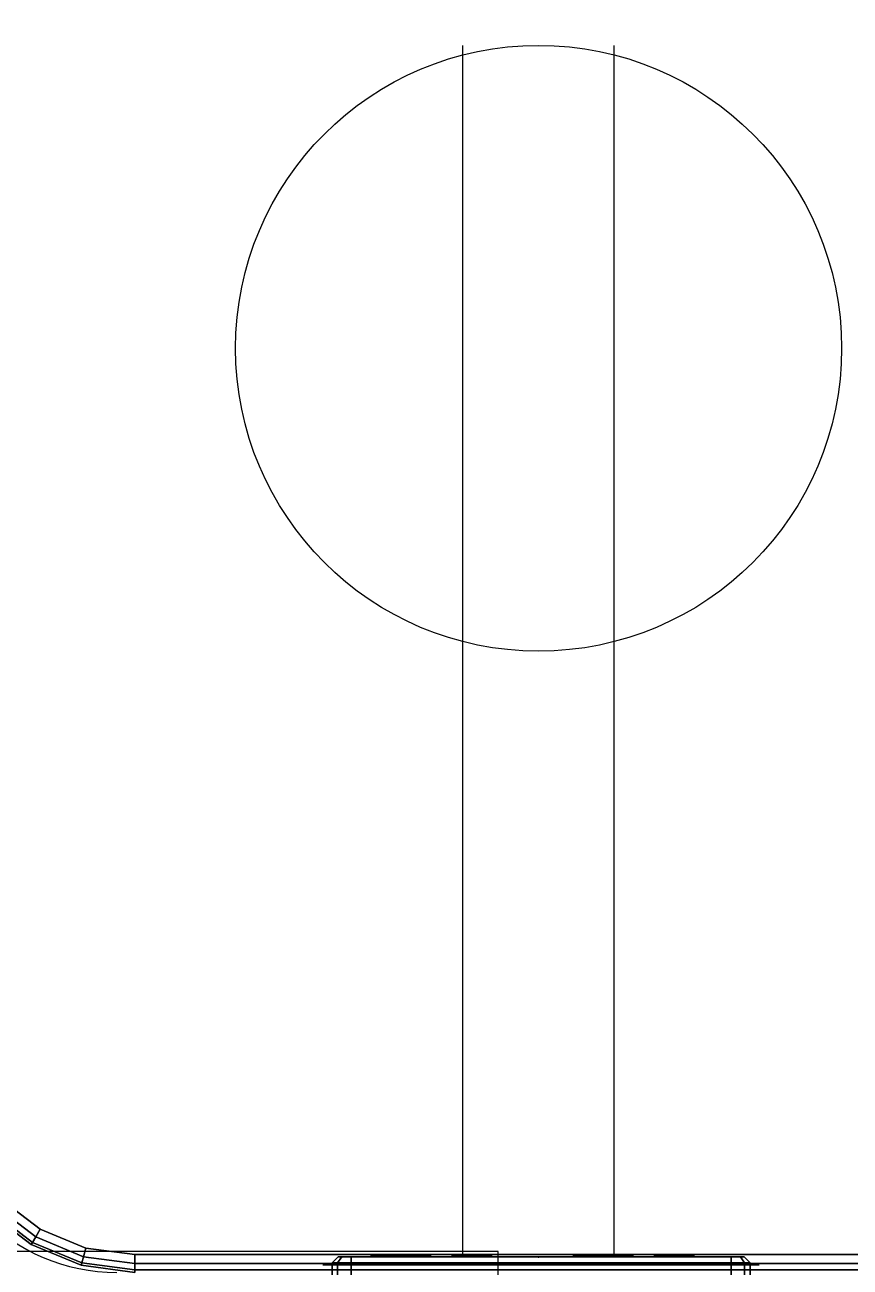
# Model space of a CAD drawing. Extents: x -170 to 1783, y -20 to 1205.
# Drawn here: x 23.27 to 28.72, y 980.45 to 988.65 of the extents above; entities that cross this region are included whole.
import ezdxf

# ---------------------------------------------------------------- set-up
doc = ezdxf.new("R2010")
doc.units = 0
doc.header["$LTSCALE"] = 96
doc.header["$MEASUREMENT"] = 0
for name, color, linetype in [('A-FURN-3-PANEL-KNOCK', 7, 'Continuous'), ('A-FURN-3-POWER-RECP-BLACK', 7, 'Continuous'), ('A-FURN-3-POWER-RECP-GREY', 7, 'Continuous'), ('A-FURN-3-WKSF-TOP', 7, 'Continuous'), ('A-FURN-3-WKSF-TRIM', 7, 'Continuous'), ('A-FURN-P-WKSF', 7, 'Continuous'), ('MAIN_ELECTRICAL', 7, 'Continuous'), ('MAIN_PANEL', 7, 'Continuous'), ('MAIN_WKSURF', 7, 'Continuous'), ('SM', 7, 'Continuous')]:
    doc.layers.add(name, color=color, linetype=linetype)

# ---------------------------------------------------------------- blocks, each defined once
blk = doc.blocks.new('EC-EFP-456')
at = {"layer": 'A-FURN-3-PANEL-KNOCK', "color": 30, "linetype": 'Continuous'}
for points, invisible_edges in [([(42.51, -0.05, 3.5405), (45.39, -0.05, 3.5405), (45.39, -0.05, 0.9405), (42.51, -0.05, 0.9405)], 5), ([(42.51, -0.05, 0.9405), (45.39, -0.05, 0.9405), (45.3712, -0.05, 0.8705), (42.5288, -0.05, 0.8705)], 5), ([(45.39, -0.05, 3.5405), (42.51, -0.05, 3.5405), (42.5288, -0.05, 3.6105), (45.3712, -0.05, 3.6105)], 5), ([(45.3712, -0.05, 3.6105), (42.5288, -0.05, 3.6105), (42.58, -0.05, 3.6617), (45.32, -0.05, 3.6617)], 5), ([(42.5288, -0.05, 0.8705), (45.3712, -0.05, 0.8705), (45.32, -0.05, 0.8192), (42.58, -0.05, 0.8192)], 5), ([(42.58, -0.05, 0.8192), (45.32, -0.05, 0.8192), (45.25, -0.05, 0.8005), (42.65, -0.05, 0.8005)], 1), ([(45.32, -0.05, 3.6617), (42.58, -0.05, 3.6617), (42.65, -0.05, 3.6805), (45.25, -0.05, 3.6805)], 1)]:
    blk.add_3dface(points, dxfattribs=dict(at, invisible_edges=invisible_edges))
blk = doc.blocks.new('EC-WYC-46-2424-T')
at = {"layer": 'A-FURN-3-WKSF-TOP', "color": 60, "linetype": 'Continuous'}
for points, invisible_edges in [([(46.632, -0.118, 27.75), (13.78, -23.882, 27.75), (15.1294, -23.9704, 27.75), (16.4557, -24.2343, 27.75)], 9), ([(46.632, -0.118, 27.75), (28.0666, -0.118, 27.75), (27.8228, -0.142, 27.75), (13.78, -23.882, 27.75)], 12), ([(46.632, -0.118, 29), (13.78, -23.882, 29), (27.8228, -0.142, 29), (28.0666, -0.118, 29)], 3), ([(46.632, -0.118, 29), (16.4557, -24.2343, 29), (15.1294, -23.9704, 29), (13.78, -23.882, 29)], 9), ([(18.949, -25.267, 27.75), (46.632, -0.118, 27.75), (16.4557, -24.2343, 27.75), (17.7362, -24.6689, 27.75)], 3), ([(18.949, -25.267, 29), (17.7362, -24.6689, 29), (16.4557, -24.2343, 29), (46.632, -0.118, 29)], 12), ([(46.632, -0.118, 27.75), (18.949, -25.267, 27.75), (20.0734, -26.0183, 27.75), (21.0901, -26.9099, 27.75)], 9), ([(46.632, -0.118, 29), (21.0901, -26.9099, 29), (20.0734, -26.0183, 29), (18.949, -25.267, 29)], 9), ([(21.0901, -26.9099, 27.75), (47.257, -0.2855, 27.75), (46.9555, -0.1606, 27.75), (46.632, -0.118, 27.75)], 9), ([(21.0901, -26.9099, 29), (46.632, -0.118, 29), (46.9555, -0.1606, 29), (47.257, -0.2855, 29)], 9), ([(47.257, -0.2855, 27.75), (21.0901, -26.9099, 27.75), (47.7145, -0.743, 27.75), (47.5159, -0.4841, 27.75)], 3), ([(47.257, -0.2855, 29), (47.5159, -0.4841, 29), (47.7145, -0.743, 29), (21.0901, -26.9099, 29)], 12), ([(21.0901, -26.9099, 27.75), (47.882, -1.368, 27.75), (47.8394, -1.0445, 27.75), (47.7145, -0.743, 27.75)], 9), ([(21.0901, -26.9099, 29), (47.7145, -0.743, 29), (47.8394, -1.0445, 29), (47.882, -1.368, 29)], 9), ([(47.882, -1.368, 27.75), (21.0901, -26.9099, 27.75), (21.9817, -27.9266, 27.75), (22.733, -29.051, 27.75)], 9), ([(47.882, -1.368, 29), (22.733, -29.051, 29), (21.9817, -27.9266, 29), (21.0901, -26.9099, 29)], 9), ([(22.733, -29.051, 27.75), (23.3311, -30.2638, 27.75), (23.7657, -31.5443, 27.75), (47.882, -1.368, 27.75)], 12), ([(22.733, -29.051, 29), (47.882, -1.368, 29), (23.7657, -31.5443, 29), (23.3311, -30.2638, 29)], 3), ([(47.882, -1.368, 27.75), (23.7657, -31.5443, 27.75), (24.0296, -32.8706, 27.75), (24.118, -34.22, 27.75)], 9), ([(47.882, -1.368, 29), (24.118, -34.22, 29), (24.0296, -32.8706, 29), (23.7657, -31.5443, 29)], 9), ([(47.882, -1.368, 27.75), (24.118, -34.22, 27.75), (47.858, -20.2252, 27.75), (47.882, -19.9814, 27.75)], 3), ([(47.882, -1.368, 29), (47.882, -19.9814, 29), (47.858, -20.2252, 29), (24.118, -34.22, 29)], 12)]:
    blk.add_3dface(points, dxfattribs=dict(at, invisible_edges=invisible_edges))
at = {"layer": 'A-FURN-3-WKSF-TRIM', "color": 40, "linetype": 'Continuous'}
for points in [[(46.632, -0.0158, 28.941), (46.632, 0, 28.882), (46.9861, -0.0466, 28.882), (46.982, -0.0619, 28.941)], [(46.632, 0, 28.882), (46.632, 0, 27.868), (46.9861, -0.0466, 27.868), (46.9861, -0.0466, 28.882)], [(46.632, 0, 27.868), (46.632, -0.0158, 27.809), (46.982, -0.0619, 27.809), (46.9861, -0.0466, 27.868)], [(28.0666, -0.0158, 27.809), (28.0666, -0.059, 27.7658), (46.632, -0.059, 27.7658), (46.632, -0.0158, 27.809)], [(28.0666, -0.059, 28.9842), (28.0666, -0.0158, 28.941), (46.632, -0.0158, 28.941), (46.632, -0.059, 28.9842)], [(28.0666, -0.059, 27.7658), (28.0666, -0.118, 27.75), (46.632, -0.118, 27.75), (46.632, -0.059, 27.7658)], [(28.0666, -0.118, 29), (28.0666, -0.059, 28.9842), (46.632, -0.059, 28.9842), (46.632, -0.118, 29)], [(46.632, -0.059, 28.9842), (46.632, -0.0158, 28.941), (46.982, -0.0619, 28.941), (46.9708, -0.1036, 28.9842)], [(46.632, -0.0158, 27.809), (46.632, -0.059, 27.7658), (46.9708, -0.1036, 27.7658), (46.982, -0.0619, 27.809)], [(46.632, -0.118, 29), (46.632, -0.059, 28.9842), (46.9708, -0.1036, 28.9842), (46.9555, -0.1606, 29)], [(46.632, -0.059, 27.7658), (46.632, -0.118, 27.75), (46.9555, -0.1606, 27.75), (46.9708, -0.1036, 27.7658)], [(46.9708, -0.1036, 28.9842), (46.982, -0.0619, 28.941), (47.3081, -0.197, 28.941), (47.2865, -0.2344, 28.9842)], [(46.982, -0.0619, 27.809), (46.9708, -0.1036, 27.7658), (47.2865, -0.2344, 27.7658), (47.3081, -0.197, 27.809)], [(46.982, -0.0619, 28.941), (46.9861, -0.0466, 28.882), (47.316, -0.1833, 28.882), (47.3081, -0.197, 28.941)], [(46.9861, -0.0466, 27.868), (46.982, -0.0619, 27.809), (47.3081, -0.197, 27.809), (47.316, -0.1833, 27.868)], [(46.9861, -0.0466, 28.882), (46.9861, -0.0466, 27.868), (47.316, -0.1833, 27.868), (47.316, -0.1833, 28.882)], [(46.9555, -0.1606, 29), (46.9708, -0.1036, 28.9842), (47.2865, -0.2344, 28.9842), (47.257, -0.2855, 29)], [(46.9708, -0.1036, 27.7658), (46.9555, -0.1606, 27.75), (47.257, -0.2855, 27.75), (47.2865, -0.2344, 27.7658)], [(47.257, -0.2855, 29), (47.2865, -0.2344, 28.9842), (47.5576, -0.4424, 28.9842), (47.5159, -0.4841, 29)], [(47.2865, -0.2344, 27.7658), (47.257, -0.2855, 27.75), (47.5159, -0.4841, 27.75), (47.5576, -0.4424, 27.7658)], [(47.2865, -0.2344, 28.9842), (47.3081, -0.197, 28.941), (47.5881, -0.4119, 28.941), (47.5576, -0.4424, 28.9842)], [(47.3081, -0.197, 27.809), (47.2865, -0.2344, 27.7658), (47.5576, -0.4424, 27.7658), (47.5881, -0.4119, 27.809)], [(47.3081, -0.197, 28.941), (47.316, -0.1833, 28.882), (47.5993, -0.4007, 28.882), (47.5881, -0.4119, 28.941)], [(47.316, -0.1833, 27.868), (47.3081, -0.197, 27.809), (47.5881, -0.4119, 27.809), (47.5993, -0.4007, 27.868)], [(47.316, -0.1833, 28.882), (47.316, -0.1833, 27.868), (47.5993, -0.4007, 27.868), (47.5993, -0.4007, 28.882)]]:
    blk.add_3dface(points, dxfattribs=at)
at = {"layer": 'A-FURN-P-WKSF', "color": 7, "linetype": 'Continuous'}
blk.add_arc((46.75, -1.25), 1.25, 0, 90, dxfattribs=at)
blk = doc.blocks.new('EC-PRD-3-1')
at = {"layer": 'A-FURN-3-POWER-RECP-BLACK', "color": 20, "linetype": 'Continuous'}
for points, invisible_edges in [([(-1.0121, -0.1122, 2.4905), (-0.8779, -0.1122, 2.6247), (-0.8265, -0.1122, 2.6145)], 13), ([(-1.0121, -0.1122, 2.4905), (-0.8265, -0.1122, 2.6145), (-0.7829, -0.1122, 2.5854)], 13), ([(-1.0121, -0.1122, 2.4905), (-0.7829, -0.1122, 2.5854), (-0.7538, -0.1122, 2.5418)], 13), ([(-1.0121, -0.1122, 2.4905), (-0.7538, -0.1122, 2.5418), (-0.7436, -0.1122, 2.4905)], 13), ([(-1.0121, -0.1122, 2.4905), (-0.7436, -0.1122, 2.4905), (-0.7538, -0.1122, 2.4391)], 13), ([(-1.0121, -0.1122, 2.4905), (-0.7538, -0.1122, 2.4391), (-0.7829, -0.1122, 2.3955)], 13), ([(-1.0121, -0.1122, 2.4905), (-0.7829, -0.1122, 2.3955), (-0.8265, -0.1122, 2.3664)], 13), ([(-1.0121, -0.1122, 2.4905), (-0.8265, -0.1122, 2.3664), (-0.8779, -0.1122, 2.3562)], 13), ([(-1.0121, -0.1122, 2.6247), (-0.8779, -0.1122, 2.6247), (-1.0121, -0.1122, 2.4905)], 2), ([(-0.8779, -0.1122, 2.3562), (-1.0121, -0.1122, 2.3562), (-1.0121, -0.1122, 2.4905)], 12), ([(0.3236, -0.1122, 2.4905), (0.4578, -0.1122, 2.6247), (0.5092, -0.1122, 2.6145)], 13), ([(0.3236, -0.1122, 2.4905), (0.5092, -0.1122, 2.6145), (0.5528, -0.1122, 2.5854)], 13), ([(0.3236, -0.1122, 2.4905), (0.5528, -0.1122, 2.5854), (0.5819, -0.1122, 2.5418)], 13), ([(0.3236, -0.1122, 2.4905), (0.5819, -0.1122, 2.5418), (0.5921, -0.1122, 2.4905)], 13), ([(0.3236, -0.1122, 2.4905), (0.5921, -0.1122, 2.4905), (0.5819, -0.1122, 2.4391)], 13), ([(0.3236, -0.1122, 2.4905), (0.5819, -0.1122, 2.4391), (0.5528, -0.1122, 2.3955)], 13), ([(0.3236, -0.1122, 2.4905), (0.5528, -0.1122, 2.3955), (0.5092, -0.1122, 2.3664)], 13), ([(0.3236, -0.1122, 2.4905), (0.5092, -0.1122, 2.3664), (0.4578, -0.1122, 2.3562)], 13), ([(0.3236, -0.1122, 2.6247), (0.4578, -0.1122, 2.6247), (0.3236, -0.1122, 2.4905)], 2), ([(0.4578, -0.1122, 2.3562), (0.3236, -0.1122, 2.3562), (0.3236, -0.1122, 2.4905)], 12)]:
    blk.add_3dface(points, dxfattribs=dict(at, invisible_edges=invisible_edges))
for points in [[(-0.6099, -0.1122, 2.668), (-0.6099, -0.1122, 2.813), (-0.2099, -0.1122, 2.813), (-0.2099, -0.1122, 2.668)], [(-0.5774, -0.1122, 2.168), (-0.5774, -0.1122, 2.313), (-0.2424, -0.1122, 2.313), (-0.2424, -0.1122, 2.168)], [(0.7258, -0.1122, 2.668), (0.7258, -0.1122, 2.813), (1.1258, -0.1122, 2.813), (1.1258, -0.1122, 2.668)], [(0.7583, -0.1122, 2.168), (0.7583, -0.1122, 2.313), (1.0933, -0.1122, 2.313), (1.0933, -0.1122, 2.168)]]:
    blk.add_3dface(points, dxfattribs=at)
at = {"layer": 'A-FURN-3-POWER-RECP-GREY', "color": 2, "linetype": 'Continuous'}
for points in [[(-1.38, -0.0625, 1.2358), (-1.38, 0.8565, 1.2358), (-1.38, 0.8565, 3.2451), (-1.38, -0.0625, 3.2451)], [(-1.38, 0.8565, 3.2451), (-1.3434, 0.8565, 3.3335), (-1.3434, -0.0625, 3.3335), (-1.38, -0.0625, 3.2451)], [(-1.38, -0.0625, 1.2358), (-1.3434, -0.0625, 1.1474), (-1.3434, 0.8565, 1.1474), (-1.38, 0.8565, 1.2358)], [(-1.3434, 0.8565, 3.3335), (-1.255, 0.8565, 3.3701), (-1.255, -0.0625, 3.3701), (-1.3434, -0.0625, 3.3335)], [(-1.3434, -0.0625, 1.1474), (-1.255, -0.0625, 1.1108), (-1.255, 0.8565, 1.1108), (-1.3434, 0.8565, 1.1474)], [(1.255, -0.0625, 3.3701), (-1.255, -0.0625, 3.3701), (-1.255, 0.8565, 3.3701), (1.255, 0.8565, 3.3701)], [(1.255, -0.0625, 1.1108), (1.255, 0.8565, 1.1108), (-1.255, 0.8565, 1.1108), (-1.255, -0.0625, 1.1108)], [(1.255, 0.8565, 3.3701), (1.3434, 0.8565, 3.3335), (1.3434, -0.0625, 3.3335), (1.255, -0.0625, 3.3701)], [(1.255, -0.0625, 1.1108), (1.3434, -0.0625, 1.1474), (1.3434, 0.8565, 1.1474), (1.255, 0.8565, 1.1108)], [(1.3434, 0.8565, 3.3335), (1.38, 0.8565, 3.2451), (1.38, -0.0625, 3.2451), (1.3434, -0.0625, 3.3335)], [(1.3434, -0.0625, 1.1474), (1.38, -0.0625, 1.2358), (1.38, 0.8565, 1.2358), (1.3434, 0.8565, 1.1474)], [(1.38, -0.0625, 1.2358), (1.38, -0.0625, 3.2451), (1.38, 0.8565, 3.2451), (1.38, 0.8565, 1.2358)], [(-1.38, -0.0625, 3.2451), (-1.34, -0.1025, 3.2451), (-1.34, -0.1025, 1.2358), (-1.38, -0.0625, 1.2358)], [(-1.38, -0.0625, 3.2451), (-1.3434, -0.0625, 3.3335), (-1.315, -0.1025, 3.3053), (-1.34, -0.1025, 3.2451)], [(-1.34, -0.1025, 1.2358), (-1.3151, -0.1025, 1.1757), (-1.3434, -0.0625, 1.1474), (-1.38, -0.0625, 1.2358)], [(-1.3434, -0.0625, 3.3335), (-1.255, -0.0625, 3.3701), (-1.255, -0.1025, 3.3301), (-1.315, -0.1025, 3.3053)], [(-1.3151, -0.1025, 1.1757), (-1.255, -0.1025, 1.1508), (-1.255, -0.0625, 1.1108), (-1.3434, -0.0625, 1.1474)], [(1.255, -0.0625, 3.3701), (1.255, -0.1025, 3.3301), (-1.255, -0.1025, 3.3301), (-1.255, -0.0625, 3.3701)], [(-1.255, -0.0625, 1.1108), (-1.255, -0.1025, 1.1508), (1.255, -0.1025, 1.1508), (1.255, -0.0625, 1.1108)], [(1.255, -0.0625, 3.3701), (1.3434, -0.0625, 3.3335), (1.315, -0.1025, 3.3053), (1.255, -0.1025, 3.3301)], [(1.255, -0.1025, 1.1508), (1.3151, -0.1025, 1.1757), (1.3434, -0.0625, 1.1474), (1.255, -0.0625, 1.1108)], [(1.3434, -0.0625, 3.3335), (1.38, -0.0625, 3.2451), (1.34, -0.1025, 3.2451), (1.315, -0.1025, 3.3053)], [(1.3151, -0.1025, 1.1757), (1.34, -0.1025, 1.2358), (1.38, -0.0625, 1.2358), (1.3434, -0.0625, 1.1474)], [(1.38, -0.0625, 3.2451), (1.38, -0.0625, 1.2358), (1.34, -0.1025, 1.2358), (1.34, -0.1025, 3.2451)]]:
    blk.add_3dface(points, dxfattribs=at)
for points, invisible_edges in [([(-1.3151, -0.1025, 1.1757), (-1.34, -0.1025, 1.2358), (-1.34, -0.1025, 3.2451), (-1.315, -0.1025, 3.3053)], 8), ([(-1.315, -0.1025, 3.3053), (-1.255, -0.1025, 3.3301), (-1.255, -0.1025, 1.1508), (-1.3151, -0.1025, 1.1757)], 10), ([(1.255, -0.1025, 3.3301), (1.255, -0.1025, 1.1508), (-1.255, -0.1025, 1.1508), (-1.255, -0.1025, 3.3301)], 5), ([(1.3151, -0.1025, 1.1757), (1.255, -0.1025, 1.1508), (1.255, -0.1025, 3.3301), (1.315, -0.1025, 3.3053)], 10), ([(1.315, -0.1025, 3.3053), (1.34, -0.1025, 3.2451), (1.34, -0.1025, 1.2358), (1.3151, -0.1025, 1.1757)], 8)]:
    blk.add_3dface(points, dxfattribs=dict(at, invisible_edges=invisible_edges))
at = {"layer": 'MAIN_ELECTRICAL', "color": 7, "linetype": 'Continuous'}
blk.add_point((0.0168, -0.1013), dxfattribs=at)
at = {"layer": 'SM', "color": 60, "linetype": 'Continuous'}
for p, q in [((-0.4832, -0.1013), (-0.4832, -8.1013)), ((0.5168, -0.1013), (0.5168, -8.1013))]:
    blk.add_line(p, q, dxfattribs=at)
blk.add_circle((0.0168, -6.1013), 2, dxfattribs=at)
blk = doc.blocks.new('EC-BFM-1')
at = {"layer": 'SM', "color": 60, "linetype": 'Continuous'}
for p, q in [((5.9685, 5.8286), (-6.219, 5.8286)), ((-6.219, 5.8286), (-6.219, -6.1714))]:
    blk.add_line(p, q, dxfattribs=at)

msp = doc.modelspace()

# ---------------------------------------------------------------- block references
at = {"layer": 'MAIN_ELECTRICAL', "color": 47, "linetype": 'Continuous'}
for name, p, rotation in [('EC-PRD-3-1', (26.68112, 980.41082), 180), ('EC-BFM-1', (20.56816, 974.32934), 270)]:
    msp.add_blockref(name, p, dxfattribs=dict(at, rotation=rotation))
at = {"layer": 'MAIN_PANEL', "color": 47, "linetype": 'Continuous', "rotation": 180}
msp.add_blockref('EC-EFP-456', (70.63112, 980.41082), dxfattribs=at)
at = {"layer": 'MAIN_WKSURF', "color": 47, "linetype": 'Continuous', "rotation": 180}
msp.add_blockref('EC-WYC-46-2424-T', (70.63112, 980.41082), dxfattribs=at)

doc.saveas('drawing.dxf')
